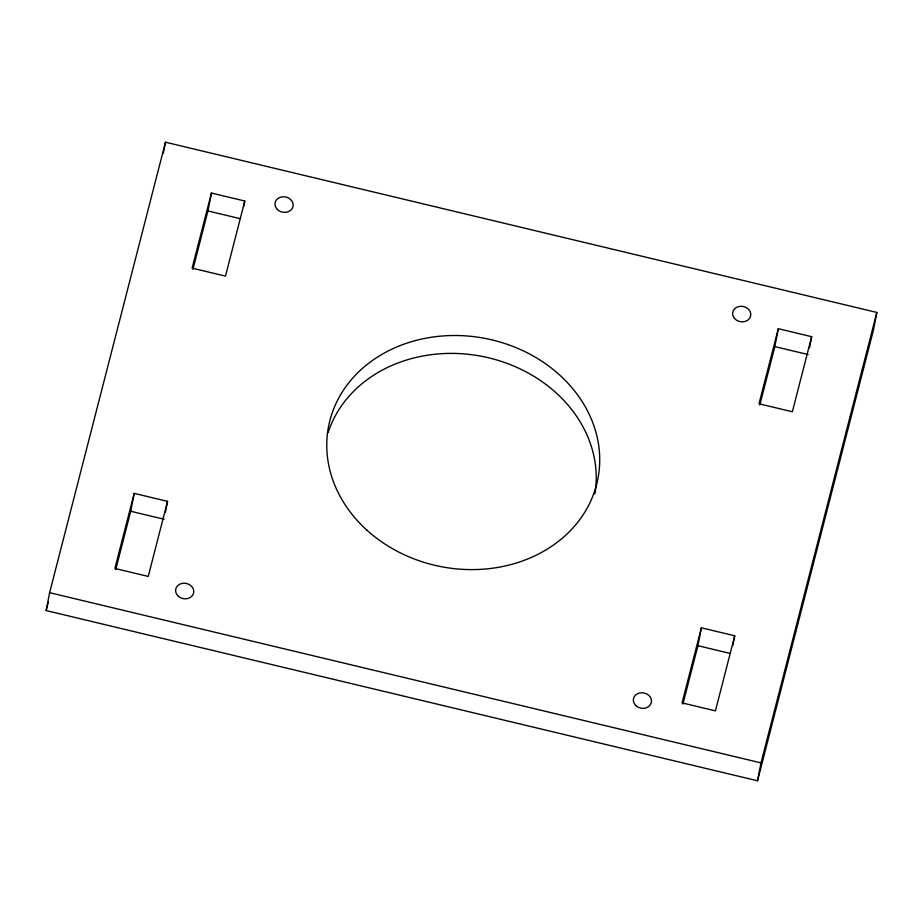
<?xml version="1.0" encoding="UTF-8"?>
<svg xmlns="http://www.w3.org/2000/svg" width="923" height="923" viewBox="0 0 923 923"><rect width="100%" height="100%" fill="white"/><g stroke="black" fill="none" stroke-linecap="round" stroke-linejoin="round"><path stroke-width="1.38" d="M46.15 610.565L49.623 592.681L165.471 142.211L876.85 312.436L873.377 330.319L757.529 780.789L46.15 610.565L48.308 602.2M163.336 153.218L165.471 142.211M115.71 569.653L130.72 511.261L134.204 493.367L167.548 501.351L165.413 512.357M192.942 269.343L207.952 210.94L211.436 193.057L244.78 201.029L243.707 206.533M682.893 704.099L697.915 645.708L701.388 627.813L734.731 635.797L732.862 645.431M759.814 404.989L774.835 346.598L778.308 328.703L811.652 336.676L809.517 347.694M757.529 780.789L761.002 762.906L876.85 312.436M134.204 493.367L114.89 568.441L148.245 576.425L167.548 501.351M211.436 193.057L192.122 268.132L225.477 276.115L244.78 201.029M701.388 627.813L682.085 702.888L715.429 710.872L734.731 635.797M778.308 328.703L759.006 403.778L792.349 411.762L811.652 336.676M207.952 210.94L239.911 218.589M774.835 346.598L808.179 354.57M697.915 645.708L729.862 653.357M130.72 511.261L164.075 519.234M49.623 592.681L761.002 762.906M328.207 432.276A137.192 116.229 11 0 1 487.471 357.536A137.192 116.229 11 0 1 594.931 493.863M734.5 318.435A9.149 7.753 11 0 0 750.111 317.466A9.149 7.753 11 0 0 740.477 306.274A9.149 7.753 11 0 0 734.5 318.435M277.442 209.544A9.149 7.753 11 0 0 292.787 207.271A9.149 7.753 11 0 0 281.988 196.864A9.149 7.753 11 0 0 277.442 209.544M367.089 530.333A137.192 116.229 11 0 0 595.208 489.409A137.192 116.229 11 0 0 427.407 337.91A137.192 116.229 11 0 0 367.089 530.333M178.566 596.466A9.149 7.753 11 0 0 193.576 593.154A9.149 7.753 11 0 0 181.912 583.451A9.149 7.753 11 0 0 178.566 596.466M636.293 705.991A9.149 7.753 11 0 0 651.303 702.68A9.149 7.753 11 0 0 639.639 692.988A9.149 7.753 11 0 0 636.293 705.991"/></g></svg>
